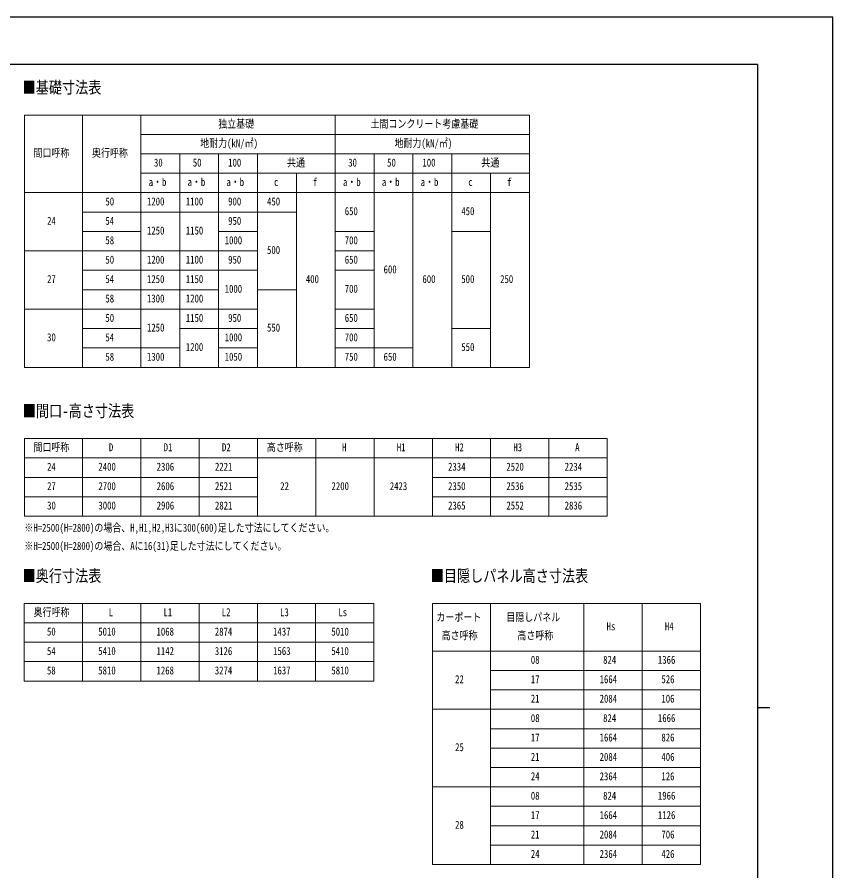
# Model space of a CAD drawing. Units: millimetres, scale not verified. Extents: x -10512 to 10512, y -7425 to 7425.
# Drawn here: x 2114 to 10512, y -1372 to 7425 of the extents above; entities that cross this region are included whole.
import ezdxf
from ezdxf.enums import TextEntityAlignment as Align

# ---------------------------------------------------------------- set-up
doc = ezdxf.new("R2010")
doc.units = ezdxf.units.MM
doc.header["$LTSCALE"] = 30
doc.layers.add('0-1_TABLE1', color=7, linetype='Continuous', lineweight=18)
doc.layers.add('0-2_USER1', color=3, linetype='Continuous')
doc.layers.add('0-7_YKK_ZWAK', color=7, linetype='Continuous')
doc.styles.add('ＭＳ ゴシック', font='')
doc.styles.get('ＭＳ ゴシック').set_extended_font_data('MS Gothic')

msp = doc.modelspace()

# ---------------------------------------------------------------- linework, layer by layer
at = {"layer": '0-1_TABLE1'}
for p, q in [((2188.91, 6416.06), (7388.91, 6416.06)), ((2188.91, 6416.06), (2188.91, 3816.06)), ((2788.91, 6416.06), (2788.91, 3816.06)), ((5388.91, 6416.06), (5388.91, 3816.06)), ((3388.91, 6216.06), (7388.91, 6216.06)), ((3388.91, 6016.06), (7388.91, 6016.06)), ((5788.91, 6016.06), (5788.91, 3816.06)), ((6188.91, 6016.06), (6188.91, 3816.06)), ((6588.91, 6016.06), (6588.91, 3816.06)), ((3388.91, 5816.06), (7388.91, 5816.06)), ((4988.91, 5816.06), (4988.91, 3816.06)), ((6988.91, 5816.06), (6988.91, 3816.06)), ((2788.91, 5216.06), (3388.91, 5216.06)), ((4188.91, 5216.06), (4588.91, 5216.06)), ((5388.91, 5216.06), (5788.91, 5216.06)), ((6588.91, 5216.06), (6988.91, 5216.06)), ((5388.91, 5016.06), (5788.91, 5016.06)), ((5388.91, 4816.06), (5788.91, 4816.06)), ((4588.91, 4616.06), (4988.91, 4616.06)), ((5388.91, 4416.06), (5788.91, 4416.06)), ((2788.91, 4216.06), (3388.91, 4216.06)), ((3788.91, 4216.06), (4588.91, 4216.06)), ((5388.91, 4216.06), (5788.91, 4216.06)), ((6588.91, 4216.06), (6988.91, 4216.06)), ((4188.91, 4016.06), (4588.91, 4016.06)), ((5388.91, 4016.06), (6188.91, 4016.06)), ((2188.91, 3083.07), (8188.91, 3083.07)), ((2188.91, 3083.07), (2188.91, 2283.07)), ((2788.91, 3083.07), (2788.91, 2283.07)), ((3388.91, 3083.07), (3388.91, 2283.07)), ((3988.91, 3083.07), (3988.91, 2283.07)), ((4588.91, 3083.07), (4588.91, 2283.07)), ((5188.91, 3083.07), (5188.91, 2283.07)), ((5788.91, 3083.07), (5788.91, 2283.07)), ((6388.91, 3083.07), (6388.91, 2283.07)), ((6988.91, 3083.07), (6988.91, 2283.07)), ((7588.91, 3083.07), (7588.91, 2283.07)), ((8188.91, 3083.07), (8188.91, 2283.07)), ((2188.91, 2883.07), (8188.91, 2883.07)), ((2188.91, 2683.07), (4588.91, 2683.07)), ((6388.91, 2683.07), (8188.91, 2683.07)), ((2188.91, 2483.07), (4588.91, 2483.07)), ((6388.91, 2483.07), (8188.91, 2483.07)), ((2188.91, 2283.07), (8188.91, 2283.07)), ((2187.41, 1384.07), (5787.41, 1384.07)), ((2187.41, 1384.07), (2187.41, 584.07)), ((2787.41, 1384.07), (2787.41, 584.07)), ((3387.41, 1384.07), (3387.41, 584.07)), ((3987.41, 1384.07), (3987.41, 584.07)), ((4587.41, 1384.07), (4587.41, 584.07)), ((5187.41, 1384.07), (5187.41, 584.07)), ((5787.41, 1384.07), (5787.41, 584.07)), ((6388.91, 1384.07), (9148.91, 1384.07)), ((6388.91, 1384.07), (6388.91, -1306.43)), ((6988.91, 1384.07), (6988.91, -1306.43)), ((7948.91, 1384.07), (7948.91, -1306.43)), ((8548.91, 1384.07), (8548.91, -1306.43)), ((9148.91, 1384.07), (9148.91, -1306.43)), ((2187.41, 1184.07), (5787.41, 1184.07)), ((2187.41, 984.07), (5787.41, 984.07)), ((6388.91, 893.57), (9148.91, 893.57)), ((2187.41, 784.07), (5787.41, 784.07)), ((6988.91, 693.57), (9148.91, 693.57)), ((2187.41, 584.07), (5787.41, 584.07)), ((6988.91, 493.57), (9148.91, 493.57)), ((6388.91, 293.57), (9148.91, 293.57)), ((6988.91, 93.57), (9148.91, 93.57)), ((6988.91, -106.43), (9148.91, -106.43)), ((6988.91, -306.43), (9148.91, -306.43)), ((6388.91, -506.43), (9148.91, -506.43)), ((6988.91, -706.43), (9148.91, -706.43)), ((6988.91, -906.43), (9148.91, -906.43)), ((6988.91, -1106.43), (9148.91, -1106.43)), ((6388.91, -1306.43), (9148.91, -1306.43))]:
    msp.add_line(p, q, dxfattribs=at)
for points in [[(3388.91, 6416.06), (3388.91, 5616.06), (3388.91, 5016.06), (3388.91, 4816.06), (3388.91, 4616.06), (3388.91, 3816.06)], [(7388.91, 6416.06), (7388.91, 5816.06), (7388.91, 3816.06)], [(3788.91, 6016.06), (3788.91, 5416.06), (3788.91, 3816.06)], [(4188.91, 6016.06), (4188.91, 5216.06), (4188.91, 5016.06), (4188.91, 4016.06), (4188.91, 3816.06)], [(4588.91, 6016.06), (4588.91, 4616.06), (4588.91, 3816.06)], [(2188.91, 5616.06), (2788.91, 5616.06), (3388.91, 5616.06), (7388.91, 5616.06)], [(2788.91, 5416.06), (3388.91, 5416.06), (4988.91, 5416.06)], [(2188.91, 5016.06), (2788.91, 5016.06), (3388.91, 5016.06), (4588.91, 5016.06)], [(2788.91, 4816.06), (3388.91, 4816.06), (4588.91, 4816.06)], [(2788.91, 4616.06), (3788.91, 4616.06), (4188.91, 4616.06)], [(2188.91, 4416.06), (2788.91, 4416.06), (3388.91, 4416.06), (4588.91, 4416.06)], [(2788.91, 4016.06), (3388.91, 4016.06), (3788.91, 4016.06)], [(2188.91, 3816.06), (3388.91, 3816.06), (4988.91, 3816.06), (5388.91, 3816.06), (6188.91, 3816.06), (7388.91, 3816.06)]]:
    msp.add_lwpolyline(points, dxfattribs=at)
at = {"layer": '0-7_YKK_ZWAK'}
for p, q in [((9737.55, 6937.5), (-9762.45, 6937.5)), ((9737.55, 6937.5), (9737.55, -6312.5)), ((9737.55, 312.5), (9862.55, 312.5))]:
    msp.add_line(p, q, dxfattribs=at)
msp.add_lwpolyline([(-10512.5, -7425), (10512.5, -7425), (10512.5, 7425), (-10512.5, 7425)], close=True, dxfattribs=at)

# ---------------------------------------------------------------- texts
at = {"layer": '0-1_TABLE1', "style": 'ＭＳ ゴシック', "width": 0.8}
for s, p in [('独立基礎', (4184.91, 6259.81)), ('土間コンクリート考慮基礎', (5752.91, 6259.81)), ('地耐力(kN/㎡)', (3998.91, 6059.81)), ('地耐力(kN/㎡)', (5998.91, 6059.81)), ('間口呼称', (2281.91, 5959.81)), ('奥行呼称', (2884.91, 5959.81)), ('30', (3522.91, 5859.81)), ('50', (3922.91, 5859.81)), ('100', (4286.91, 5859.81)), ('共通', (4892.91, 5859.81)), ('30', (5522.91, 5859.81)), ('50', (5922.91, 5859.81)), ('100', (6286.91, 5859.81)), ('共通', (6892.91, 5859.81)), ('a・b', (3468.91, 5659.81)), ('a・b', (3868.91, 5659.81)), ('a・b', (4268.91, 5659.81)), ('c', (4758.91, 5659.81)), ('f', (5158.91, 5659.81)), ('a・b', (5468.91, 5659.81)), ('a・b', (5868.91, 5659.81)), ('a・b', (6268.91, 5659.81)), ('c', (6758.91, 5659.81)), ('f', (7158.91, 5659.81)), ('50', (3022.91, 5459.81)), ('1200', (3450.91, 5459.81)), ('1100', (3850.91, 5459.81)), ('900', (4286.91, 5459.81)), ('450', (4686.91, 5459.81)), ('650', (5486.91, 5359.81)), ('450', (6686.91, 5359.81)), ('24', (2422.91, 5259.81)), ('54', (3022.91, 5259.81)), ('950', (4286.91, 5259.81)), ('1250', (3450.91, 5159.81)), ('1150', (3850.91, 5159.81)), ('58', (3022.91, 5059.81)), ('1000', (4250.91, 5059.81)), ('700', (5486.91, 5059.81)), ('500', (4686.91, 4959.81)), ('50', (3022.91, 4859.81)), ('1200', (3450.91, 4859.81)), ('1100', (3850.91, 4859.81)), ('950', (4286.91, 4859.81)), ('650', (5486.91, 4859.81)), ('600', (5886.91, 4759.81)), ('27', (2422.91, 4659.81)), ('54', (3022.91, 4659.81)), ('1250', (3450.91, 4659.81)), ('1150', (3850.91, 4659.81)), ('400', (5086.91, 4659.81)), ('600', (6286.91, 4659.81)), ('500', (6686.91, 4659.81)), ('250', (7086.91, 4659.81)), ('1000', (4250.91, 4559.81)), ('700', (5486.91, 4559.81)), ('58', (3022.91, 4459.81)), ('1300', (3450.91, 4459.81)), ('1200', (3850.91, 4459.81)), ('50', (3022.91, 4259.81)), ('1150', (3850.91, 4259.81)), ('950', (4286.91, 4259.81)), ('650', (5486.91, 4259.81)), ('1250', (3450.91, 4159.81)), ('550', (4686.91, 4159.81)), ('30', (2422.91, 4059.81)), ('54', (3022.91, 4059.81)), ('1000', (4250.91, 4059.81)), ('700', (5486.91, 4059.81)), ('1200', (3850.91, 3959.81)), ('550', (6686.91, 3959.81)), ('58', (3022.91, 3859.81)), ('1300', (3450.91, 3859.81)), ('1050', (4250.91, 3859.81)), ('750', (5486.91, 3859.81)), ('650', (5886.91, 3859.81)), ('間口呼称', (2281.91, 2926.82)), ('D', (3058.91, 2926.82)), ('D1', (3622.91, 2926.82)), ('D2', (4222.91, 2926.82)), ('高さ呼称', (4684.91, 2926.82)), ('H', (5458.91, 2926.82)), ('H1', (6022.91, 2926.82)), ('H2', (6622.91, 2926.82)), ('H3', (7222.91, 2926.82)), ('A', (7858.91, 2926.82)), ('24', (2422.91, 2726.82)), ('2400', (2950.91, 2726.82)), ('2306', (3550.91, 2726.82)), ('2221', (4150.91, 2726.82)), ('2334', (6550.91, 2726.82)), ('2520', (7150.91, 2726.82)), ('2234', (7750.91, 2726.82)), ('27', (2422.91, 2526.82)), ('2700', (2950.91, 2526.82)), ('2606', (3550.91, 2526.82)), ('2521', (4150.91, 2526.82)), ('22', (4822.91, 2526.82)), ('2200', (5350.91, 2526.82)), ('2423', (5950.91, 2526.82)), ('2350', (6550.91, 2526.82)), ('2536', (7150.91, 2526.82)), ('2535', (7750.91, 2526.82)), ('30', (2422.91, 2326.82)), ('3000', (2950.91, 2326.82)), ('2906', (3550.91, 2326.82)), ('2821', (4150.91, 2326.82)), ('2365', (6550.91, 2326.82)), ('2552', (7150.91, 2326.82)), ('2836', (7750.91, 2326.82)), ('奥行呼称', (2283.41, 1227.82)), ('L', (3057.41, 1227.82)), ('L1', (3621.41, 1227.82)), ('L2', (4221.41, 1227.82)), ('L3', (4821.41, 1227.82)), ('Ls', (5421.41, 1227.82)), ('カーポート', (6430.91, 1176.32)), ('目隠しパネル', (7150.91, 1176.32)), ('Hs', (8182.91, 1082.57)), ('H4', (8782.91, 1082.57)), ('50', (2421.41, 1027.82)), ('5010', (2949.41, 1027.82)), ('1068', (3549.41, 1027.82)), ('2874', (4149.41, 1027.82)), ('1437', (4749.41, 1027.82)), ('5010', (5349.41, 1027.82)), ('高さ呼称', (6484.91, 988.82)), ('高さ呼称', (7264.91, 988.82)), ('54', (2421.41, 827.82)), ('5410', (2949.41, 827.82)), ('1142', (3549.41, 827.82)), ('3126', (4149.41, 827.82)), ('1563', (4749.41, 827.82)), ('5410', (5349.41, 827.82)), ('08', (7402.91, 737.32)), ('824', (8146.91, 737.32)), ('1366', (8710.91, 737.32)), ('58', (2421.41, 627.82)), ('5810', (2949.41, 627.82)), ('1268', (3549.41, 627.82)), ('3274', (4149.41, 627.82)), ('1637', (4749.41, 627.82)), ('5810', (5349.41, 627.82)), ('22', (6622.91, 537.32)), ('17', (7402.91, 537.32)), ('1664', (8110.91, 537.32)), ('526', (8746.91, 537.32)), ('21', (7402.91, 337.32)), ('2084', (8110.91, 337.32)), ('106', (8746.91, 337.32)), ('08', (7402.91, 137.32)), ('824', (8146.91, 137.32)), ('1666', (8710.91, 137.32)), ('17', (7402.91, -62.68)), ('1664', (8110.91, -62.68)), ('826', (8746.91, -62.68)), ('25', (6622.91, -162.68)), ('21', (7402.91, -262.68)), ('2084', (8110.91, -262.68)), ('406', (8746.91, -262.68)), ('24', (7402.91, -462.68)), ('2364', (8110.91, -462.68)), ('126', (8746.91, -462.68)), ('08', (7402.91, -662.68)), ('824', (8146.91, -662.68)), ('1966', (8710.91, -662.68)), ('17', (7402.91, -862.68)), ('1664', (8110.91, -862.68)), ('1126', (8710.91, -862.68)), ('28', (6622.91, -962.68)), ('21', (7402.91, -1062.68)), ('2084', (8110.91, -1062.68)), ('706', (8746.91, -1062.68)), ('24', (7402.91, -1262.68)), ('2364', (8110.91, -1262.68)), ('426', (8746.91, -1262.68))]:
    msp.add_text(s, height=82.48, dxfattribs=at).set_placement(p, align=Align.BOTTOM_LEFT)
at = {"layer": '0-2_USER1', "style": 'ＭＳ ゴシック', "width": 0.8}
for s, height, p in [('■基礎寸法表', 123.8, (2170.91, 6601.26)), ('■間口-高さ寸法表', 123.8, (2172.41, 3268.27)), ('※H=2500(H=2800)の場合、H,H1,H2,H3に300(600)足した寸法にしてください。', 82.48, (2188.91, 2097.93)), ('※H=2500(H=2800)の場合、Aに16(31)足した寸法にしてください。', 82.48, (2188.91, 1910.43)), ('■奥行寸法表', 123.8, (2170.91, 1569.27)), ('■目隠しパネル高さ寸法表', 123.8, (6372.41, 1569.27))]:
    msp.add_text(s, height=height, dxfattribs=at).set_placement(p, align=Align.BOTTOM_LEFT)

doc.saveas('drawing.dxf')
